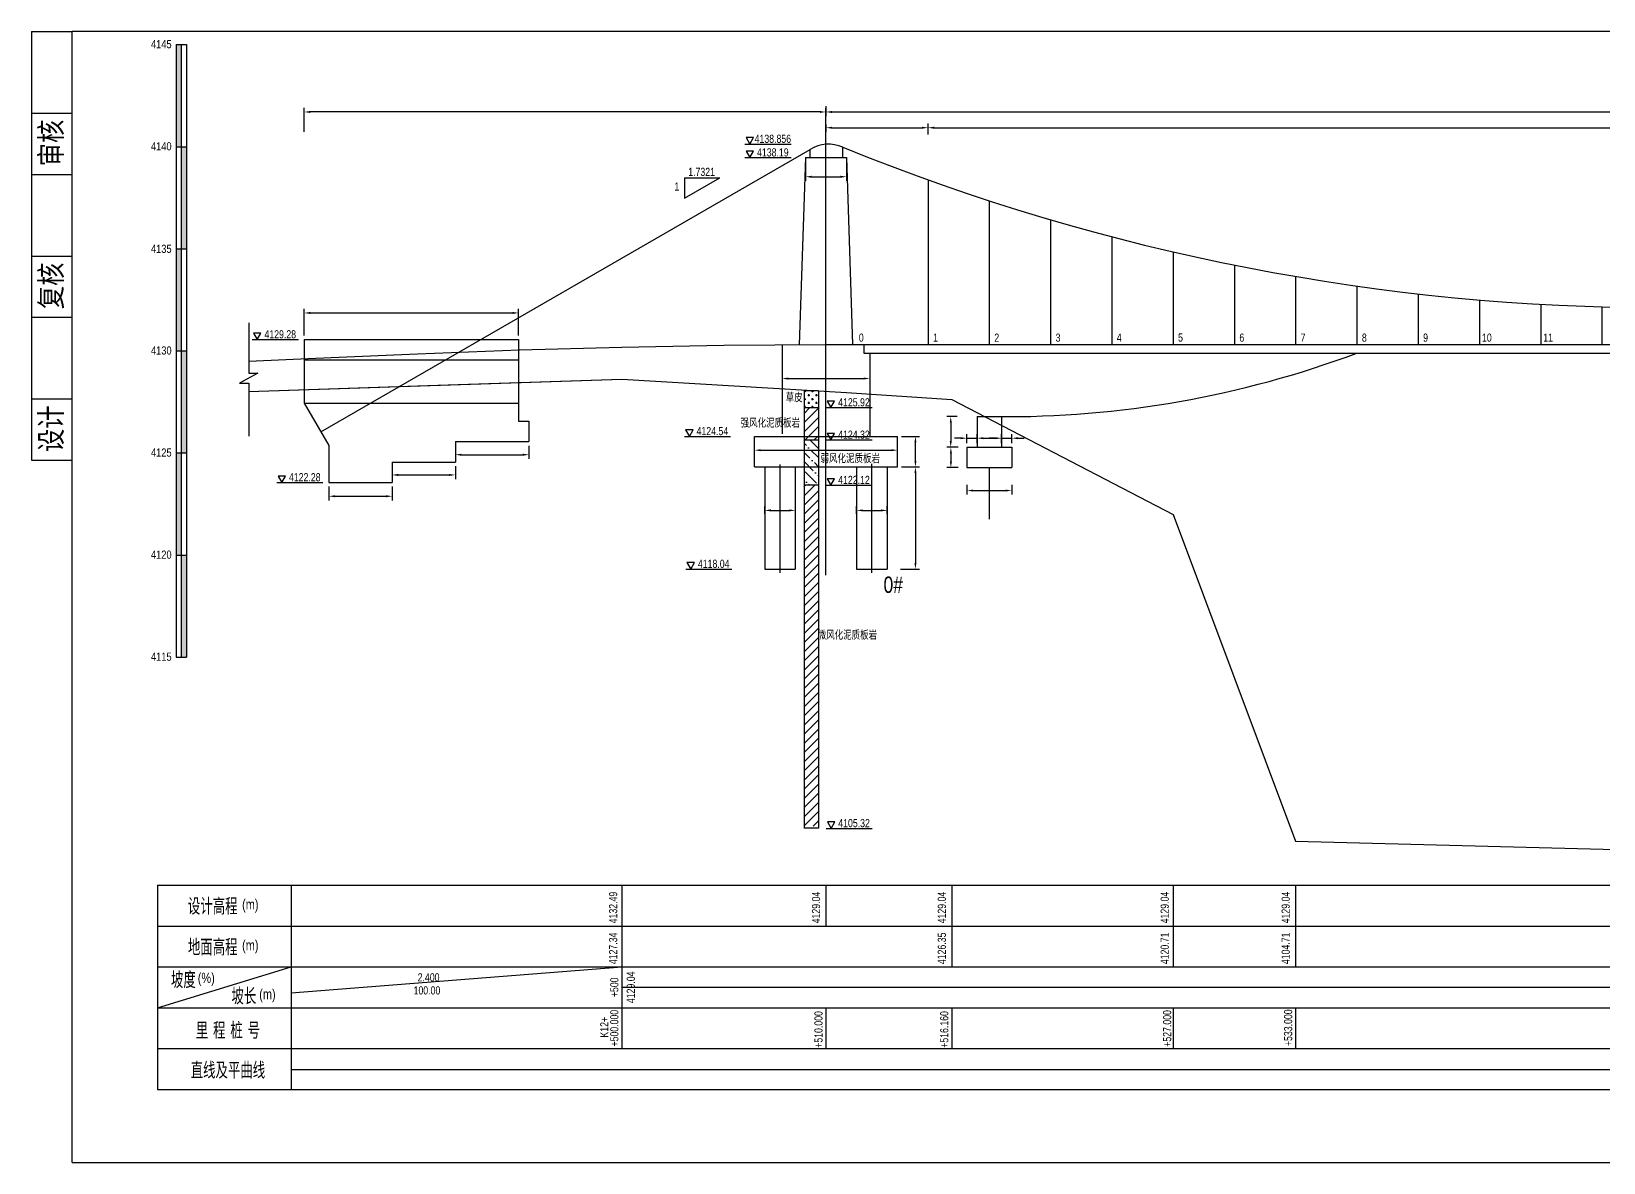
# Model space of a CAD drawing. Extents: x 473 to 627, y 4023 to 4079.
# Drawn here: x 472.5 to 549.5, y 4023.1 to 4078.5 of the extents above; entities that cross this region are included whole.
import ezdxf
from ezdxf.enums import TextEntityAlignment as Align

# ---------------------------------------------------------------- set-up
doc = ezdxf.new("R2010")
doc.units = 0
doc.layers.get('0').update_dxf_attribs({"linetype": 'CONTINUOUS'})
doc.layers.get('DEFPOINTS').update_dxf_attribs({"linetype": 'CONTINUOUS'})
for name, color, linetype in [('LAYER2', 2, 'CONTINUOUS'), ('shuju', 2, 'CONTINUOUS'), ('STATION', 6, 'CONTINUOUS'), ('tukuang', 3, 'CONTINUOUS')]:
    doc.layers.add(name, color=color, linetype=linetype)
doc.styles.add('GGX1', font='romanc.shx', dxfattribs={"width": 0.9, "bigfont": 'dk.shx'})
doc.styles.add('GTF1', font='stxt.shx', dxfattribs={"width": 0.8, "bigfont": 'dk.shx'})
doc.styles.add('GTF2', font='stxt.shx', dxfattribs={"width": 0.8, "bigfont": 'dk.shx'})
doc.styles.add('GTF4', font='stxt.shx', dxfattribs={"width": 0.8, "bigfont": 'dk.shx'})
doc.styles.add('HH', font='stxt.shx', dxfattribs={"width": 0.8, "height": 0.8, "bigfont": 'dk.shx'})
doc.styles.get("Standard").update_dxf_attribs({"font": 'stxt.shx', "width": 0.8, "bigfont": 'dk.shx'})
doc.dimstyles.new('111', dxfattribs={"dimtxt": 0.4, "dimasz": 0.3, "dimexe": 0.2, "dimexo": 0.2, "dimgap": 0.15, "dimtad": 1, "dimdec": 4, "dimlfac": 100, "dimdsep": 46, "dimlunit": 6, "dimtxsty": 'Standard', "dimcen": 2.5, "dimclrd": 2, "dimclre": 2, "dimclrt": 2, "dimadec": 0, "dimazin": 0, "dimtfac": 1, "dimtdec": 4, "dimtmove": 2, "dimatfit": 3, "dimfxl": 0, "dimtolj": 1, "dimtzin": 0, "dimarcsym": 0})
doc.dimstyles.get("Standard").update_dxf_attribs({"dimtxt": 0.18, "dimasz": 0.18, "dimexe": 0.18, "dimexo": 0.0625, "dimgap": 0.09, "dimtad": 0, "dimtih": 1, "dimtoh": 1, "dimdec": 4, "dimzin": 0, "dimdsep": 46, "dimtxsty": 'Standard', "dimcen": 0.09, "dimadec": 0, "dimazin": 0, "dimtfac": 1, "dimtdec": 4, "dimtofl": 0, "dimtmove": 0, "dimatfit": 3, "dimfxl": 0, "dimtolj": 1, "dimtzin": 0, "dimarcsym": 0})

# ---------------------------------------------------------------- blocks, each defined once
blk = doc.blocks.new('*D13')
at = {"layer": 'DEFPOINTS', "color": 0}
for p in [(485.884, 4074.568), (511.433, 4074.929), (485.884, 4073.396)]:
    blk.add_point(p, dxfattribs=at)
at = {"layer": 'STATION', "color": 2}
for p, q in [((485.884, 4073.596), (485.884, 4074.768)), ((511.133, 4074.568), (486.184, 4074.568)), ((511.433, 4074.729), (511.433, 4074.368))]:
    blk.add_line(p, q, dxfattribs=at)
for points in [[(486.184, 4074.618), (486.184, 4074.518), (485.884, 4074.568)], [(511.133, 4074.618), (511.133, 4074.518), (511.433, 4074.568)]]:
    blk.add_solid(points, dxfattribs=at)
blk = doc.blocks.new('*D8')
at = {"layer": 'DEFPOINTS', "color": 0}
for p in [(509.282, 4061.842), (513.582, 4061.842), (513.582, 4061.512)]:
    blk.add_point(p, dxfattribs=at)
at = {"layer": 'STATION', "color": 2, "lineweight": -2}
for p, q in [((509.282, 4061.642), (509.282, 4061.312)), ((509.582, 4061.512), (513.282, 4061.512)), ((513.582, 4061.642), (513.582, 4061.312))]:
    blk.add_line(p, q, dxfattribs=at)
at = {"layer": 'STATION', "color": 2}
for points in [[(509.582, 4061.562), (509.582, 4061.462), (509.282, 4061.512)], [(513.282, 4061.562), (513.282, 4061.462), (513.582, 4061.512)]]:
    blk.add_solid(points, dxfattribs=at)
blk = doc.blocks.new('*D7')
at = {"layer": 'DEFPOINTS', "color": 0}
for p in [(507.933, 4057.47), (514.933, 4058.003), (514.933, 4057.47)]:
    blk.add_point(p, dxfattribs=at)
at = {"layer": 'STATION', "color": 2}
for p, q in [((507.933, 4057.67), (507.933, 4058.203)), ((514.933, 4057.67), (514.933, 4058.203)), ((508.233, 4058.003), (514.633, 4058.003))]:
    blk.add_line(p, q, dxfattribs=at)
for points in [[(508.233, 4058.053), (508.233, 4057.953), (507.933, 4058.003)], [(514.633, 4058.053), (514.633, 4057.953), (514.933, 4058.003)]]:
    blk.add_solid(points, dxfattribs=at)
blk = doc.blocks.new('*D6')
at = {"layer": 'DEFPOINTS', "color": 0}
for p in [(509.933, 4055.054), (508.433, 4054.681), (509.933, 4054.681)]:
    blk.add_point(p, dxfattribs=at)
at = {"layer": 'STATION', "color": 2}
for p, q in [((508.433, 4054.881), (508.433, 4055.254)), ((508.733, 4055.054), (509.633, 4055.054)), ((509.933, 4054.881), (509.933, 4055.254))]:
    blk.add_line(p, q, dxfattribs=at)
for points in [[(508.733, 4055.104), (508.733, 4055.004), (508.433, 4055.054)], [(509.633, 4055.104), (509.633, 4055.004), (509.933, 4055.054)]]:
    blk.add_solid(points, dxfattribs=at)
blk = doc.blocks.new('*D10')
at = {"layer": 'DEFPOINTS', "color": 0}
for p in [(511.433, 4075.054), (593.433, 4075.286), (593.433, 4074.568)]:
    blk.add_point(p, dxfattribs=at)
at = {"layer": 'STATION', "color": 2}
for p, q in [((593.433, 4075.086), (593.433, 4074.368)), ((511.433, 4074.854), (511.433, 4074.368)), ((511.733, 4074.568), (593.133, 4074.568))]:
    blk.add_line(p, q, dxfattribs=at)
for points in [[(511.733, 4074.618), (511.733, 4074.518), (511.433, 4074.568)], [(593.133, 4074.618), (593.133, 4074.518), (593.433, 4074.568)]]:
    blk.add_solid(points, dxfattribs=at)
blk = doc.blocks.new('*D9')
at = {"layer": 'DEFPOINTS', "color": 0}
for p in [(588.433, 4073.796), (516.433, 4073.263), (588.433, 4073.047)]:
    blk.add_point(p, dxfattribs=at)
at = {"layer": 'STATION', "color": 2}
for p, q in [((516.433, 4073.463), (516.433, 4073.996)), ((516.733, 4073.796), (588.133, 4073.796)), ((588.433, 4073.247), (588.433, 4073.996))]:
    blk.add_line(p, q, dxfattribs=at)
for points in [[(516.733, 4073.846), (516.733, 4073.746), (516.433, 4073.796)], [(588.133, 4073.846), (588.133, 4073.746), (588.433, 4073.796)]]:
    blk.add_solid(points, dxfattribs=at)
blk = doc.blocks.new('*D12')
at = {"layer": 'DEFPOINTS', "color": 0}
for p in [(511.433, 4074.157), (516.433, 4073.796), (516.433, 4073.325)]:
    blk.add_point(p, dxfattribs=at)
at = {"layer": 'STATION', "color": 2}
for p, q in [((511.433, 4073.957), (511.433, 4073.596)), ((511.733, 4073.796), (516.133, 4073.796)), ((516.433, 4073.525), (516.433, 4073.996))]:
    blk.add_line(p, q, dxfattribs=at)
for points in [[(511.733, 4073.846), (511.733, 4073.746), (511.433, 4073.796)], [(516.133, 4073.846), (516.133, 4073.746), (516.433, 4073.796)]]:
    blk.add_solid(points, dxfattribs=at)
blk = doc.blocks.new('*D4')
at = {"layer": 'DEFPOINTS', "color": 0}
for p in [(514.933, 4057.181), (514.885, 4052.181), (515.814, 4052.181)]:
    blk.add_point(p, dxfattribs=at)
at = {"layer": 'STATION', "color": 2}
for p, q in [((515.814, 4056.881), (515.814, 4052.481)), ((515.085, 4052.181), (516.014, 4052.181))]:
    blk.add_line(p, q, dxfattribs=at)
for points in [[(515.764, 4056.881), (515.864, 4056.881), (515.814, 4057.181)], [(515.764, 4052.481), (515.864, 4052.481), (515.814, 4052.181)]]:
    blk.add_solid(points, dxfattribs=at)
blk = doc.blocks.new('*D3')
at = {"layer": 'DEFPOINTS', "color": 0}
for p in [(514.933, 4058.681), (515.814, 4058.681), (514.933, 4057.181)]:
    blk.add_point(p, dxfattribs=at)
at = {"layer": 'STATION', "color": 2}
for p, q in [((515.133, 4058.681), (516.014, 4058.681)), ((515.814, 4057.481), (515.814, 4058.381)), ((515.133, 4057.181), (516.014, 4057.181))]:
    blk.add_line(p, q, dxfattribs=at)
for points in [[(515.764, 4058.381), (515.864, 4058.381), (515.814, 4058.681)], [(515.764, 4057.481), (515.864, 4057.481), (515.814, 4057.181)]]:
    blk.add_solid(points, dxfattribs=at)
blk = doc.blocks.new('*D5')
at = {"layer": 'DEFPOINTS', "color": 0}
for p in [(514.433, 4055.054), (512.933, 4054.681), (514.433, 4054.681)]:
    blk.add_point(p, dxfattribs=at)
at = {"layer": 'STATION', "color": 2}
for p, q in [((512.933, 4054.881), (512.933, 4055.254)), ((513.233, 4055.054), (514.133, 4055.054)), ((514.433, 4054.881), (514.433, 4055.254))]:
    blk.add_line(p, q, dxfattribs=at)
for points in [[(513.233, 4055.104), (513.233, 4055.004), (512.933, 4055.054)], [(514.133, 4055.104), (514.133, 4055.004), (514.433, 4055.054)]]:
    blk.add_solid(points, dxfattribs=at)
blk = doc.blocks.new('*D2')
at = {"layer": 'DEFPOINTS', "color": 0}
for p in [(510.433, 4072.331), (512.433, 4072.331), (512.433, 4071.395)]:
    blk.add_point(p, dxfattribs=at)
at = {"layer": 'STATION', "color": 2}
for p, q in [((510.433, 4072.131), (510.433, 4071.195)), ((512.433, 4072.131), (512.433, 4071.195)), ((510.733, 4071.395), (512.133, 4071.395))]:
    blk.add_line(p, q, dxfattribs=at)
for points in [[(510.733, 4071.445), (510.733, 4071.345), (510.433, 4071.395)], [(512.133, 4071.445), (512.133, 4071.345), (512.433, 4071.395)]]:
    blk.add_solid(points, dxfattribs=at)
blk = doc.blocks.new('*D104')
at = {"layer": 'DEFPOINTS', "color": 0}
for p in [(496.384, 4064.724), (485.884, 4063.421), (496.384, 4063.421)]:
    blk.add_point(p, dxfattribs=at)
at = {"layer": 'LAYER2', "color": 2}
for p, q in [((485.884, 4063.621), (485.884, 4064.924)), ((486.184, 4064.724), (496.084, 4064.724)), ((496.384, 4063.621), (496.384, 4064.924))]:
    blk.add_line(p, q, dxfattribs=at)
for points in [[(486.184, 4064.774), (486.184, 4064.674), (485.884, 4064.724)], [(496.084, 4064.774), (496.084, 4064.674), (496.384, 4064.724)]]:
    blk.add_solid(points, dxfattribs=at)
blk = doc.blocks.new('*D105')
at = {"layer": 'DEFPOINTS', "color": 0}
for p in [(487.084, 4056.421), (490.184, 4056.421), (490.184, 4055.747)]:
    blk.add_point(p, dxfattribs=at)
at = {"layer": 'LAYER2', "color": 2, "lineweight": -2}
for p, q in [((487.084, 4056.221), (487.084, 4055.547)), ((487.384, 4055.747), (489.884, 4055.747)), ((490.184, 4056.221), (490.184, 4055.547))]:
    blk.add_line(p, q, dxfattribs=at)
at = {"layer": 'LAYER2', "color": 2}
for points in [[(487.384, 4055.797), (487.384, 4055.697), (487.084, 4055.747)], [(489.884, 4055.797), (489.884, 4055.697), (490.184, 4055.747)]]:
    blk.add_solid(points, dxfattribs=at)
blk = doc.blocks.new('*D106')
at = {"layer": 'DEFPOINTS', "color": 0}
for p in [(490.184, 4057.421), (493.284, 4057.421), (493.284, 4056.79)]:
    blk.add_point(p, dxfattribs=at)
at = {"layer": 'LAYER2', "color": 2, "lineweight": -2}
for p, q in [((490.184, 4057.221), (490.184, 4056.59)), ((490.484, 4056.79), (492.984, 4056.79)), ((493.284, 4057.221), (493.284, 4056.59))]:
    blk.add_line(p, q, dxfattribs=at)
at = {"layer": 'LAYER2', "color": 2}
for points in [[(490.484, 4056.84), (490.484, 4056.74), (490.184, 4056.79)], [(492.984, 4056.84), (492.984, 4056.74), (493.284, 4056.79)]]:
    blk.add_solid(points, dxfattribs=at)
blk = doc.blocks.new('*D107')
at = {"layer": 'DEFPOINTS', "color": 0}
for p in [(493.284, 4058.421), (496.884, 4058.421), (496.884, 4057.781)]:
    blk.add_point(p, dxfattribs=at)
at = {"layer": 'LAYER2', "color": 2, "lineweight": -2}
for p, q in [((493.284, 4058.221), (493.284, 4057.581)), ((496.884, 4058.221), (496.884, 4057.581)), ((493.584, 4057.781), (496.584, 4057.781))]:
    blk.add_line(p, q, dxfattribs=at)
at = {"layer": 'LAYER2', "color": 2}
for points in [[(493.584, 4057.831), (493.584, 4057.731), (493.284, 4057.781)], [(496.584, 4057.831), (496.584, 4057.731), (496.884, 4057.781)]]:
    blk.add_solid(points, dxfattribs=at)
blk = doc.blocks.new('*D108')
at = {"layer": 'DEFPOINTS', "color": 0}
for p in [(518.058, 4059.647), (517.544, 4058.147), (518.058, 4058.147)]:
    blk.add_point(p, dxfattribs=at)
at = {"layer": 'LAYER2', "color": 2, "lineweight": -2}
for p, q in [((517.858, 4059.647), (517.344, 4059.647)), ((517.544, 4059.347), (517.544, 4058.447)), ((517.858, 4058.147), (517.344, 4058.147))]:
    blk.add_line(p, q, dxfattribs=at)
at = {"layer": 'LAYER2', "color": 2}
for points in [[(517.494, 4059.347), (517.594, 4059.347), (517.544, 4059.647)], [(517.494, 4058.447), (517.594, 4058.447), (517.544, 4058.147)]]:
    blk.add_solid(points, dxfattribs=at)
blk = doc.blocks.new('*D109')
at = {"layer": 'DEFPOINTS', "color": 0}
for p in [(518.333, 4056.501), (520.533, 4056.501), (520.533, 4056.026)]:
    blk.add_point(p, dxfattribs=at)
at = {"layer": 'LAYER2', "color": 2, "lineweight": -2}
for p, q in [((518.333, 4056.301), (518.333, 4055.826)), ((518.633, 4056.026), (520.233, 4056.026)), ((520.533, 4056.301), (520.533, 4055.826))]:
    blk.add_line(p, q, dxfattribs=at)
at = {"layer": 'LAYER2', "color": 2}
for points in [[(518.633, 4056.076), (518.633, 4055.976), (518.333, 4056.026)], [(520.233, 4056.076), (520.233, 4055.976), (520.533, 4056.026)]]:
    blk.add_solid(points, dxfattribs=at)
blk = doc.blocks.new('*D110')
at = {"layer": 'DEFPOINTS', "color": 0}
for p in [(518.105, 4058.147), (517.55, 4057.147), (518.105, 4057.147)]:
    blk.add_point(p, dxfattribs=at)
at = {"layer": 'LAYER2', "color": 2, "lineweight": -2}
for p, q in [((517.905, 4058.147), (517.35, 4058.147)), ((517.55, 4057.847), (517.55, 4057.447)), ((517.905, 4057.147), (517.35, 4057.147))]:
    blk.add_line(p, q, dxfattribs=at)
at = {"layer": 'LAYER2', "color": 2}
for points in [[(517.5, 4057.847), (517.6, 4057.847), (517.55, 4058.147)], [(517.5, 4057.447), (517.6, 4057.447), (517.55, 4057.147)]]:
    blk.add_solid(points, dxfattribs=at)
blk = doc.blocks.new('*D111')
at = {"layer": 'DEFPOINTS', "color": 0}
for p in [(518.333, 4058.147), (518.833, 4058.591), (518.833, 4058.147)]:
    blk.add_point(p, dxfattribs=at)
at = {"layer": 'LAYER2', "color": 2, "lineweight": -2}
for p, q in [((518.333, 4058.347), (518.333, 4058.791)), ((518.833, 4058.347), (518.833, 4058.791)), ((518.033, 4058.591), (517.733, 4058.591)), ((518.333, 4058.591), (518.833, 4058.591)), ((519.133, 4058.591), (519.433, 4058.591))]:
    blk.add_line(p, q, dxfattribs=at)
at = {"layer": 'LAYER2', "color": 2}
for points in [[(518.033, 4058.641), (518.033, 4058.541), (518.333, 4058.591)], [(519.133, 4058.641), (519.133, 4058.541), (518.833, 4058.591)]]:
    blk.add_solid(points, dxfattribs=at)
blk = doc.blocks.new('*D112')
at = {"layer": 'DEFPOINTS', "color": 0}
for p in [(518.833, 4058.147), (520.033, 4058.591), (520.033, 4058.147)]:
    blk.add_point(p, dxfattribs=at)
at = {"layer": 'LAYER2', "color": 2, "lineweight": -2}
for p, q in [((518.833, 4058.347), (518.833, 4058.791)), ((520.033, 4058.347), (520.033, 4058.791)), ((519.133, 4058.591), (519.733, 4058.591))]:
    blk.add_line(p, q, dxfattribs=at)
at = {"layer": 'LAYER2', "color": 2}
for points in [[(519.133, 4058.641), (519.133, 4058.541), (518.833, 4058.591)], [(519.733, 4058.641), (519.733, 4058.541), (520.033, 4058.591)]]:
    blk.add_solid(points, dxfattribs=at)
blk = doc.blocks.new('*D113')
at = {"layer": 'DEFPOINTS', "color": 0}
for p in [(520.033, 4058.147), (520.533, 4058.591), (520.533, 4058.147)]:
    blk.add_point(p, dxfattribs=at)
at = {"layer": 'LAYER2', "color": 2, "lineweight": -2}
for p, q in [((520.033, 4058.347), (520.033, 4058.791)), ((520.533, 4058.347), (520.533, 4058.791)), ((519.733, 4058.591), (519.433, 4058.591)), ((520.033, 4058.591), (520.533, 4058.591)), ((520.833, 4058.591), (521.133, 4058.591))]:
    blk.add_line(p, q, dxfattribs=at)
at = {"layer": 'LAYER2', "color": 2}
for points in [[(519.733, 4058.641), (519.733, 4058.541), (520.033, 4058.591)], [(520.833, 4058.641), (520.833, 4058.541), (520.533, 4058.591)]]:
    blk.add_solid(points, dxfattribs=at)

msp = doc.modelspace()

# ---------------------------------------------------------------- hatches: boundary and pattern name
h = msp.add_hatch(color=2)
h.paths.add_polyline_path([(479.6048027, 4072.86713), (479.8648027, 4072.86713), (479.8648027, 4077.86713), (479.6048027, 4077.86713)])
h.paths.add_polyline_path([(480.1248027, 4072.86713), (479.8648027, 4072.86713), (479.8648027, 4067.86713), (480.1248027, 4067.86713)])
h.paths.add_polyline_path([(479.8648027, 4067.86713), (479.6048027, 4067.86713), (479.6048027, 4062.86713), (479.8648027, 4062.86713)])
h.paths.add_polyline_path([(479.8648027, 4057.86713), (480.1248027, 4057.86713), (480.1248027, 4062.86713), (479.8648027, 4062.86713)])
h.paths.add_polyline_path([(479.6048027, 4052.86713), (479.8648027, 4052.86713), (479.8648027, 4057.86713), (479.6048027, 4057.86713)])
h.paths.add_polyline_path([(480.1248027, 4052.86713), (479.8648027, 4052.86713), (479.8648027, 4047.86713), (480.1248027, 4047.86713)])
at = {"layer": 'LAYER2'}
h = msp.add_hatch(dxfattribs=at)
h.set_pattern_fill('CROSS', color=2, scale=0.03, style=0)
h.paths.add_polyline_path([(511.0617761, 4060.9121204), (510.3617761, 4060.9121204), (510.3617761, 4060.1121204), (511.0617761, 4060.1121204)])
h = msp.add_hatch(dxfattribs=at)
h.set_pattern_fill('ANSI31', color=2, scale=0.1, style=0)
h.paths.add_polyline_path([(511.0617761, 4060.0902092), (510.3617761, 4060.0902092), (510.3617761, 4058.6811183), (511.0617761, 4058.6811183)])
h.paths.add_polyline_path([(511.0617761, 4058.6811183), (510.3617761, 4058.6811183), (510.3617761, 4058.4902092), (511.0617761, 4058.4902092)])
h = msp.add_hatch(dxfattribs=at)
h.set_pattern_fill('ANSI36', color=2, scale=0.1, angle=90, style=0)
h.paths.add_polyline_path([(511.0617761, 4058.4902092), (510.3617761, 4058.4902092), (510.3617761, 4057.1811183), (511.0617761, 4057.1811183)])
h.paths.add_polyline_path([(511.0617761, 4057.1811183), (510.3617761, 4057.1811183), (510.3617761, 4056.2902092), (511.0617761, 4056.2902092)])
h = msp.add_hatch(dxfattribs=at)
h.set_pattern_fill('ANSI31', color=2, scale=0.1, style=0)
h.paths.add_polyline_path([(511.0617761, 4056.2704403), (510.3617761, 4056.2704403), (510.3617761, 4039.5961554), (511.0617761, 4039.5961554)])

# ---------------------------------------------------------------- linework, layer by layer
at = {"color": 7, "linetype": 'Continuous'}
for p, q in [((472.5245866, 4078.5124943), (472.5245866, 4057.5124943)), ((472.5245866, 4078.5124943), (474.5245866, 4078.5124943)), ((472.5245866, 4057.5124943), (474.5245866, 4057.5124943))]:
    msp.add_line(p, q, dxfattribs=at)
at = {"color": 6, "linetype": 'Continuous'}
for p, q in [((626.5245866, 4078.5124943), (474.5245866, 4078.5124943)), ((474.5245866, 4023.1124943), (474.5245866, 4078.5124943)), ((474.5245866, 4023.1124943), (626.5245866, 4023.1124943))]:
    msp.add_line(p, q, dxfattribs=at)
at = {"color": 2, "linetype": 'Continuous'}
for p, q in [((474.5245866, 4078.5124943), (474.5245866, 4078.5124943)), ((474.5245866, 4078.5124943), (474.5245866, 4078.5124943)), ((472.5245866, 4074.5124943), (474.5245866, 4074.5124943)), ((474.5245866, 4074.5124943), (474.5245866, 4074.5124943)), ((472.5245866, 4071.5124943), (474.5245866, 4071.5124943)), ((474.5245866, 4071.5124943), (474.5245866, 4071.5124943)), ((472.5245866, 4067.5124943), (474.5245866, 4067.5124943)), ((474.5245866, 4067.5124943), (474.5245866, 4067.5124943)), ((472.5245866, 4064.5124943), (474.5245866, 4064.5124943)), ((474.5245866, 4064.5124943), (474.5245866, 4064.5124943)), ((472.5245866, 4060.5124943), (474.5245866, 4060.5124943)), ((474.5245866, 4060.5124943), (474.5245866, 4060.5124943)), ((472.5245866, 4057.5124943), (472.5245866, 4057.5124943)), ((474.5245866, 4057.5124943), (474.5245866, 4057.5124943))]:
    msp.add_line(p, q, dxfattribs=at)
at = {"color": 2}
for p, q in [((479.6048027, 4077.86713), (480.1248027, 4077.86713)), ((479.6048027, 4077.86713), (479.6048027, 4047.86713)), ((479.8648027, 4077.86713), (479.8648027, 4047.86713)), ((480.1248027, 4077.86713), (480.1248027, 4047.86713)), ((479.6048027, 4072.86713), (480.1248027, 4072.86713)), ((507.4599228, 4072.9971183), (509.7217282, 4072.9971183)), ((507.4599228, 4072.3311183), (509.7217282, 4072.3311183)), ((479.6048027, 4067.86713), (480.1248027, 4067.86713)), ((483.3378827, 4063.4211422), (485.599688, 4063.4211422)), ((479.6048027, 4062.86713), (480.1248027, 4062.86713)), ((511.4325806, 4060.0906801), (513.694386, 4060.0906801)), ((504.4981645, 4058.6811183), (506.7599699, 4058.6811183)), ((511.4325806, 4058.506452), (513.694386, 4058.506452)), ((479.6048027, 4057.86713), (480.1248027, 4057.86713)), ((484.5378827, 4056.4211422), (486.799688, 4056.4211422)), ((511.4325806, 4056.2917592), (513.694386, 4056.2917592)), ((479.6048027, 4052.86713), (480.1248027, 4052.86713)), ((504.5628342, 4052.1811183), (506.8246395, 4052.1811183)), ((479.6048027, 4047.86713), (480.1248027, 4047.86713)), ((479.6048027, 4047.86713), (480.1248027, 4047.86713)), ((511.4375119, 4039.480308), (513.6993173, 4039.480308)), ((485.2420937, 4036.695158), (485.2420937, 4026.695158)), ((478.6950117, 4030.695158), (485.2420937, 4032.695158))]:
    msp.add_line(p, q, dxfattribs=at)
at = {"color": 3}
msp.add_line((511.4325806, 4051.8866019), (511.4325806, 4074.7485469), dxfattribs=at)
at = {"color": 7}
for p, q in [((510.6575939, 4072.3311183), (510.6575939, 4072.7336795)), ((512.2542948, 4072.3311183), (512.2542948, 4072.8427502)), ((510.4325806, 4072.3311183), (510.1272022, 4063.1697655)), ((510.4325806, 4072.3311183), (512.4325806, 4072.3311183)), ((512.4325806, 4072.3311183), (512.7376191, 4063.1799637)), ((516.4325806, 4071.243887), (516.4325806, 4063.1861183)), ((519.4325806, 4070.2176141), (519.4325806, 4063.1861183)), ((522.4325806, 4069.2895742), (522.4325806, 4063.1811183)), ((525.4325806, 4068.4571153), (525.4325806, 4063.1811183)), ((528.4325806, 4067.7179391), (528.4325806, 4063.1811183)), ((531.4325806, 4067.0700663), (531.4325806, 4063.1811183)), ((534.4325806, 4066.5118079), (534.4325806, 4063.1811183)), ((537.4325806, 4066.0417418), (537.4325806, 4063.1811183)), ((540.4325806, 4065.6586939), (540.4325806, 4063.1811183)), ((543.4325806, 4065.3617227), (543.4325806, 4063.1811183)), ((546.4325806, 4065.1501078), (546.4325806, 4063.1811183)), ((549.4325806, 4065.0233406), (549.4325806, 4063.1811183)), ((509.2825806, 4063.1634308), (509.2825806, 4061.0172547)), ((513.2825806, 4063.180134), (513.2825806, 4062.760134)), ((513.5825806, 4062.7602277), (513.5825806, 4060.7553431)), ((518.8326136, 4059.647149), (518.8326136, 4058.147149)), ((518.8326136, 4059.647149), (520.0326136, 4059.647149)), ((520.0326136, 4059.647149), (520.0326136, 4058.147149)), ((518.3326136, 4058.147149), (518.3326136, 4057.147149)), ((518.3326136, 4058.147149), (520.5326136, 4058.147149)), ((520.5326136, 4058.147149), (520.5326136, 4057.147149)), ((518.3326136, 4057.147149), (520.5326136, 4057.147149))]:
    msp.add_line(p, q, dxfattribs=at)
at = {"color": 1}
for p, q in [((485.883639, 4063.4211422), (485.883639, 4060.3067829)), ((496.383639, 4063.4211422), (496.383639, 4059.4211422)), ((485.883639, 4062.4211422), (496.383639, 4062.4211422)), ((509.2825806, 4061.0172547), (509.2825806, 4058.8111183)), ((513.5825806, 4060.7553431), (513.5825806, 4058.6811183)), ((485.883639, 4060.3067829), (496.383639, 4060.3067829)), ((485.883639, 4060.3067829), (487.083639, 4058.2283219)), ((507.9325808, 4058.6811183), (514.9325808, 4058.6811183)), ((507.9325808, 4057.1811183), (507.9325808, 4058.6811183)), ((514.9325808, 4057.1811183), (514.9325808, 4058.6811183)), ((507.9325808, 4057.1811183), (514.9325808, 4057.1811183)), ((508.4325808, 4052.1811183), (509.9325808, 4052.1811183)), ((512.9325808, 4052.1811183), (514.4325808, 4052.1811183))]:
    msp.add_line(p, q, dxfattribs=at)
for p, q in [((478.6950117, 4036.695158), (624.127374, 4036.695158)), ((478.6950117, 4036.695158), (478.6950117, 4026.695158)), ((478.6950117, 4026.695158), (624.127374, 4026.695158))]:
    msp.add_line(p, q)
at = {"color": 2}
for points in [[(507.7043005, 4072.9971183), (507.8856803, 4073.3112775), (507.5229206, 4073.3112775)], [(507.7043005, 4072.3311183), (507.8856803, 4072.6452775), (507.5229206, 4072.6452775)], [(483.5822603, 4063.4211422), (483.7636402, 4063.7353014), (483.4008805, 4063.7353014)], [(511.6769583, 4060.0906801), (511.8583381, 4060.4048393), (511.4955784, 4060.4048393)], [(504.7425422, 4058.6811183), (504.9239221, 4058.9952775), (504.5611623, 4058.9952775)], [(511.6769583, 4058.506452), (511.8583381, 4058.8206112), (511.4955784, 4058.8206112)], [(484.7822603, 4056.4211422), (484.9636402, 4056.7353014), (484.6008805, 4056.7353014)], [(511.6769583, 4056.2917592), (511.8583381, 4056.6059184), (511.4955784, 4056.6059184)], [(504.8072118, 4052.1811183), (504.9885917, 4052.4952775), (504.625832, 4052.4952775)], [(511.6818896, 4039.480308), (511.8632695, 4039.7944672), (511.5005097, 4039.7944672)]]:
    msp.add_lwpolyline(points, close=True, dxfattribs=at)
at = {"layer": 'LAYER2', "color": 2}
for p, q in [((510.3617761, 4060.9534841), (510.3617761, 4039.4902092)), ((511.0617761, 4060.9121204), (510.3617761, 4060.9121204)), ((511.0617761, 4060.9121204), (511.0617761, 4039.4902092)), ((510.3617761, 4060.0902092), (511.0617761, 4060.0902092)), ((511.0617761, 4058.4902092), (510.3617761, 4058.4902092)), ((519.4326136, 4057.147149), (519.4326136, 4054.6241978)), ((511.0617761, 4056.2902092), (510.3617761, 4056.2902092)), ((511.0617761, 4039.4902092), (510.3617761, 4039.4902092))]:
    msp.add_line(p, q, dxfattribs=at)
at = {"layer": 'shuju'}
msp.add_line((501.4325806, 4032.695158), (501.4325806, 4030.695158), dxfattribs=at)
at = {"layer": 'STATION', "color": 6}
msp.add_line((486.7000208, 4058.9017683), (510.6575939, 4072.7336795), dxfattribs=at)
at = {"layer": 'STATION', "color": 2}
for p, q in [((511.4325806, 4072.3311183), (511.4325806, 4072.9971183)), ((504.5099411, 4071.3486799), (506.2419919, 4071.3486799)), ((504.5099411, 4070.3486799), (506.2419919, 4071.3486799)), ((504.5099411, 4071.3486799), (504.5099411, 4070.3486799)), ((483.1622327, 4064.2452449), (483.1622327, 4061.7726576)), ((485.883639, 4063.4211422), (485.883639, 4062.481416)), ((496.383639, 4063.4211422), (496.383639, 4062.4211422)), ((483.6042428, 4061.7726576), (482.7202226, 4061.2892364)), ((482.7202226, 4061.2892364), (483.1622327, 4061.2892364)), ((483.1622327, 4061.7726576), (483.6042428, 4061.7726576)), ((483.1622327, 4061.2892364), (483.1622327, 4058.6899553)), ((501.4325806, 4036.695158), (501.4325806, 4032.695158)), ((511.4325806, 4036.695158), (511.4325806, 4034.695158)), ((517.5925806, 4036.695158), (517.5925806, 4032.695158)), ((528.4325806, 4036.695158), (528.4325806, 4032.695158)), ((534.4325806, 4036.695158), (534.4325806, 4032.695158)), ((501.4325806, 4030.695158), (501.4325806, 4028.695158)), ((511.4325806, 4030.695158), (511.4325806, 4028.695158)), ((517.5925806, 4030.695158), (517.5925806, 4028.695158)), ((528.4325806, 4030.695158), (528.4325806, 4028.695158)), ((534.4325806, 4030.695158), (534.4325806, 4028.695158))]:
    msp.add_line(p, q, dxfattribs=at)
at = {"layer": 'STATION', "color": 1}
for p, q in [((496.383639, 4059.4211422), (496.883639, 4059.4211422)), ((496.883639, 4059.4211422), (496.883639, 4058.4211422)), ((487.083639, 4058.2283219), (487.083639, 4056.4211422)), ((493.283639, 4058.4211422), (496.883639, 4058.4211422)), ((493.283639, 4058.4211422), (493.283639, 4057.4211422)), ((490.183639, 4057.4211422), (493.283639, 4057.4211422)), ((490.183639, 4057.4211422), (490.183639, 4056.4211422)), ((508.4325808, 4057.1811183), (508.4325808, 4052.1811183)), ((509.9325808, 4057.1811183), (509.9325808, 4052.1811183)), ((512.9325808, 4057.1811183), (512.9325808, 4052.1811183)), ((514.4325808, 4057.1811183), (514.4325808, 4052.1811183)), ((487.083639, 4056.4211422), (490.183639, 4056.4211422))]:
    msp.add_line(p, q, dxfattribs=at)
at = {"layer": 'STATION', "color": 3}
for p, q in [((509.1825808, 4051.9962402), (509.1825808, 4057.3001037)), ((513.6825808, 4051.9962402), (513.6825808, 4057.3309159))]:
    msp.add_line(p, q, dxfattribs=at)
at = {"layer": 'STATION', "color": 2}
msp.add_lwpolyline([(483.1622327, 4060.8781969), (501.4325806, 4061.4811183), (512.4325806, 4060.8311183), (517.5925806, 4060.4911183), (528.4325806, 4054.8511183), (534.4325806, 4038.8511183), (561.4325806, 4038.1511183), (572.4325806, 4053.5411183), (578.5725806, 4055.7711183), (592.4325806, 4060.7911183), (599.3355806, 4064.1411183), (621.4325806, 4069.2611183), (622.8206605, 4069.481823)], dxfattribs=at)
at = {"layer": 'STATION', "color": 6}
for centre, radius, start, end in [((511.5592854, 4071.2753902), 1.7145423, 66.08621973, 121.729388401), ((552.4325806, 4171.5811183), 106.6, 247.857773983, 292.142226017)]:
    msp.add_arc(centre, radius, start, end, dxfattribs=at)
at = {"layer": 'tukuang', "color": 2}
for p, q in [((485.883639, 4063.4211422), (496.383639, 4063.4211422)), ((483.1622327, 4060.8781969), (492.4325806, 4061.1841183)), ((492.4325806, 4061.1841183), (501.4325806, 4061.4811183)), ((478.6950117, 4034.695158), (624.127374, 4034.695158)), ((478.6950117, 4032.695158), (624.127374, 4032.695158)), ((485.2420937, 4031.4293084), (501.4325806, 4032.695158)), ((501.4325806, 4031.695158), (624.127374, 4031.695158)), ((478.6950117, 4030.695158), (624.127374, 4030.695158)), ((478.6950117, 4028.695158), (624.127374, 4028.695158)), ((485.2420937, 4027.6670383), (599.3357806, 4027.6670383))]:
    msp.add_line(p, q, dxfattribs=at)
at = {"layer": 'tukuang', "color": 7}
for p, q in [((486.4325806, 4062.5061183), (491.4325806, 4062.7295558)), ((491.4325806, 4062.7295558), (496.4325806, 4062.9170558)), ((496.4325806, 4062.9170558), (501.4325806, 4063.0545558)), ((501.4325806, 4063.0545558), (506.4325806, 4063.1420558)), ((506.4325806, 4063.1420558), (511.4325806, 4063.1795558)), ((511.4325806, 4063.1795558), (516.4325806, 4063.1811183)), ((513.2825806, 4062.760134), (516.4325806, 4062.7611183)), ((516.4325806, 4063.1811183), (521.4325806, 4063.1811183)), ((516.4325806, 4062.7611183), (591.5825806, 4062.7611183)), ((521.4325806, 4063.1811183), (526.4325806, 4063.1811183)), ((526.4325806, 4063.1811183), (531.4325806, 4063.1811183)), ((531.4325806, 4063.1811183), (536.4325806, 4063.1811183)), ((536.4325806, 4063.1811183), (541.4325806, 4063.1811183)), ((541.4325806, 4063.1811183), (546.4325806, 4063.1811183)), ((546.4325806, 4063.1811183), (551.4325806, 4063.1811183)), ((483.1622327, 4062.3589527), (486.4325806, 4062.5061183))]:
    msp.add_line(p, q, dxfattribs=at)
msp.add_arc((520.2266953, 4108.7055794), 49.060534, 269.469419759, 290.530580241, dxfattribs=at)

# ---------------------------------------------------------------- texts
at = {"color": 2, "style": 'GGX1'}
for s, p in [('审核', (474.1245866, 4071.9124943)), ('复核', (474.1245866, 4064.9124943)), ('设计', (474.1245866, 4057.9124943))]:
    msp.add_text(s, height=1.2, rotation=90, dxfattribs=at).set_placement(p)
at = {"color": 2, "style": 'HH', "width": 0.8}
for s, p in [('4138.856', (508.8316649, 4073.2552506)), ('4138.19', (508.8316649, 4072.5892506)), ('1', (504.1311626, 4070.9148152)), ('1.7321', (505.341903, 4071.6344195)), ('4129.28', (484.7096248, 4063.6792745)), ('0', (513.1606554, 4063.5163252)), ('1', (516.7967, 4063.5163255)), ('2', (519.7967, 4063.5163255)), ('3', (522.7967, 4063.5163255)), ('4', (525.7967, 4063.5163255)), ('5', (528.7967, 4063.5163255)), ('6', (531.7967, 4063.5163255)), ('7', (534.7967, 4063.5163255)), ('8', (537.7967, 4063.5163255)), ('9', (540.7967, 4063.5163255)), ('10', (543.7967, 4063.5163255)), ('11', (546.7967, 4063.5163255)), ('草皮', (509.8764474, 4060.6058232)), ('4125.92', (512.8043227, 4060.3488124)), ('强风化泥质板岩', (508.7072038, 4059.3624648)), ('4124.54', (505.8699066, 4058.9392506)), ('4124.32', (512.8043227, 4058.7645843)), ('弱风化泥质板岩', (512.6206673, 4057.6228676)), ('4122.28', (485.9096248, 4056.6792745)), ('4122.12', (512.8043227, 4056.5498915)), ('4118.04', (505.9345763, 4052.4392506)), ('微风化泥质板岩', (512.4818224, 4048.9762641)), ('4105.32', (512.809254, 4039.7384403))]:
    msp.add_text(s, height=0.4, dxfattribs=at).set_placement(p, align=Align.MIDDLE)
at = {"color": 2, "style": 'GTF1', "width": 0.8}
msp.add_text('0#', height=0.8, dxfattribs=at).set_placement((514.727536, 4051.4143885), align=Align.MIDDLE_CENTER)
at = {"layer": 'shuju', "style": 'GTF4', "width": 0.8}
for s, p in [('4132.49', (501.3302353, 4036.376286)), ('4129.04', (511.2654447, 4036.376286)), ('4129.04', (517.4254447, 4036.376286)), ('4129.04', (528.3402389, 4036.376286)), ('4129.04', (534.2654447, 4036.376286)), ('4127.34', (501.3302353, 4034.376286)), ('4126.35', (517.4254447, 4034.376286)), ('4120.71', (528.3402389, 4034.376286)), ('4104.71', (534.2654447, 4034.376286))]:
    msp.add_text(s, height=0.4, rotation=90, dxfattribs=at).set_placement(p, align=Align.BOTTOM_RIGHT)
for s, p in [('2.400', (491.438029, 4031.9840109)), ('100.00', (491.2383093, 4031.3446189))]:
    msp.add_text(s, height=0.4, dxfattribs=at).set_placement(p)
for s, p in [('+500', (501.0677342, 4031.695158)), ('4129.04', (501.8737664, 4031.695158)), ('+500.000', (501.0677342, 4029.695158)), ('K12+', (500.5746619, 4029.7399463))]:
    msp.add_text(s, height=0.4, rotation=90, dxfattribs=at).set_placement(p, align=Align.MIDDLE)
for s, p in [('+510.000', (511.2654447, 4028.7340771)), ('+516.160', (517.4254447, 4028.7340771)), ('+527.000', (528.3402389, 4028.7838368)), ('+533.000', (534.2654447, 4028.8181525))]:
    msp.add_text(s, height=0.4, rotation=90, dxfattribs=at).set_placement(p)
at = {"layer": 'tukuang', "color": 2}
for s, height, style, width, p in [('4145', 0.4, 'GTF1', 0.85, (478.8830851, 4077.8868962)), ('4140', 0.4, 'GTF1', 0.85, (478.8830851, 4072.8868962)), ('4135', 0.4, 'GTF1', 0.85, (478.8830851, 4067.86713)), ('4130', 0.4, 'GTF1', 0.85, (478.8830851, 4062.8868962)), ('4125', 0.4, 'GTF1', 0.85, (478.8830851, 4057.8868962)), ('4120', 0.4, 'GTF1', 0.85, (478.8830851, 4052.8868962)), ('4115', 0.4, 'GTF1', 0.85, (478.8830851, 4047.8868962)), ('设计高程', 0.8, 'GTF2', 0.8, (481.4011084, 4035.695158)), ('(m)', 0.5, 'GTF2', 0.8, (483.2419594, 4035.695158)), ('地面高程', 0.8, 'GTF2', 0.8, (481.4011084, 4033.695158)), ('(m)', 0.5, 'GTF2', 0.8, (483.2419594, 4033.695158)), ('坡度', 0.8, 'GTF2', 0.8, (479.9645121, 4032.095158)), ('(%)', 0.5, 'GTF2', 0.8, (481.0862096, 4032.095158)), ('坡长', 0.8, 'GTF2', 0.8, (482.926585, 4031.295158)), ('(m)', 0.5, 'GTF2', 0.8, (484.0805295, 4031.295158)), ('里 程 桩 号', 0.8, 'GTF2', 0.8, (482.1448158, 4029.6155058)), ('直线及平曲线', 0.8, 'GTF2', 0.8, (482.1448158, 4027.6663759))]:
    msp.add_text(s, height=height, dxfattribs=dict(at, style=style, width=width)).set_placement(p, align=Align.MIDDLE)

# ---------------------------------------------------------------- dimensions: what is measured, and where the dimension line sits
at = {"layer": 'LAYER2', "color": 2}
dim = msp.add_linear_dim(base=(496.383639, 4064.7236885), p1=(485.883639, 4063.4211422), p2=(496.383639, 4063.4211422), text='1050', dimstyle='Standard', override={"dimtxt": 0.4, "dimasz": 0.3, "dimexe": 0.2, "dimexo": 0.2, "dimgap": 0.15, "dimtad": 1, "dimtih": 0, "dimtoh": 0, "dimlfac": 100, "dimzin": 8, "dimlunit": 6, "dimcen": 2.5, "dimclrd": 2, "dimclre": 2, "dimclrt": 2, "dimtofl": 1, "dimtmove": 2}, dxfattribs=at)
dim.commit()
dim.dimension.update_dxf_attribs({"geometry": '*D104', "text_midpoint": (491.133639, 4065.0736885)})
for base, p1, p2, picture, middle in [((517.5440884, 4058.147149), (518.0575174, 4059.647149), (518.0575174, 4058.147149), '*D108', (517.1940884, 4058.897149)), ((517.5504108, 4057.147149), (518.1050875, 4058.147149), (518.1050875, 4057.147149), '*D110', (517.2004108, 4057.647149))]:
    dim = msp.add_linear_dim(base=base, p1=p1, p2=p2, angle=90, dimstyle='111', dxfattribs=at)
    dim.commit()
    dim.dimension.update_dxf_attribs({"geometry": picture, "text_midpoint": middle})
for base, p1, p2, picture, middle in [((518.8326136, 4058.5911461), (518.3326136, 4058.147149), (518.8326136, 4058.147149), '*D111', (518.5826136, 4059.2161461)), ((520.0326136, 4058.5911461), (518.8326136, 4058.147149), (520.0326136, 4058.147149), '*D112', (519.4326136, 4058.9411461)), ((520.5326136, 4058.5911461), (520.0326136, 4058.147149), (520.5326136, 4058.147149), '*D113', (520.2826136, 4059.2161461)), ((496.883639, 4057.7813832), (493.283639, 4058.4211422), (496.883639, 4058.4211422), '*D107', (495.083639, 4058.1313832)), ((493.283639, 4056.790247), (490.183639, 4057.4211422), (493.283639, 4057.4211422), '*D106', (491.733639, 4057.140247)), ((520.5326136, 4056.0257339), (518.3326136, 4056.5005922), (520.5326136, 4056.5005922), '*D109', (519.4326136, 4056.3757339)), ((490.183639, 4055.7469458), (487.083639, 4056.4211422), (490.183639, 4056.4211422), '*D105', (488.633639, 4056.0969458))]:
    dim = msp.add_linear_dim(base=base, p1=p1, p2=p2, dimstyle='111', dxfattribs=at)
    dim.commit()
    dim.dimension.update_dxf_attribs({"geometry": picture, "text_midpoint": middle})
at = {"layer": 'STATION', "color": 2}
for base, p1, p2, override, picture, middle in [((593.4325806, 4074.567819), (511.4325806, 4075.0535817), (593.4325806, 4075.2858886), {"dimtxt": 0.4, "dimasz": 0.3, "dimexe": 0.2, "dimexo": 0.2, "dimgap": 0.15, "dimtad": 1, "dimtih": 0, "dimtoh": 0, "dimlfac": 100, "dimzin": 8, "dimcen": 2.5, "dimclrd": 2, "dimclre": 2, "dimclrt": 2, "dimtofl": 1, "dimtmove": 2}, '*D10', (552.4325806, 4074.917819)), ((485.883639, 4074.567819), (511.4325806, 4074.9291323), (485.883639, 4073.3959698), {"dimtxt": 0.4, "dimasz": 0.3, "dimexe": 0.2, "dimexo": 0.2, "dimgap": 0.15, "dimtad": 1, "dimtih": 0, "dimtoh": 0, "dimdec": 1, "dimlfac": 100, "dimzin": 8, "dimcen": 2.5, "dimclrd": 2, "dimclre": 2, "dimclrt": 2, "dimtofl": 1, "dimtmove": 2}, '*D13', (498.6581098, 4074.917819)), ((516.4325806, 4073.7955552), (511.4325806, 4074.1568684), (516.4325806, 4073.3248802), {"dimtxt": 0.4, "dimasz": 0.3, "dimexe": 0.2, "dimexo": 0.2, "dimgap": 0.15, "dimtad": 1, "dimtih": 0, "dimtoh": 0, "dimlfac": 100, "dimzin": 8, "dimlunit": 6, "dimcen": 2.5, "dimclrd": 2, "dimclre": 2, "dimclrt": 2, "dimtofl": 1, "dimtmove": 2}, '*D12', (513.9325806, 4074.1455552)), ((512.4325806, 4071.3949446), (510.4325806, 4072.3311183), (512.4325806, 4072.3311183), {"dimtxt": 0.4, "dimasz": 0.3, "dimexe": 0.2, "dimexo": 0.2, "dimgap": 0.15, "dimtad": 1, "dimtih": 0, "dimtoh": 0, "dimlfac": 100, "dimzin": 8, "dimlunit": 6, "dimcen": 2.5, "dimclrd": 2, "dimclre": 2, "dimclrt": 2, "dimtofl": 1, "dimtmove": 2}, '*D2', (511.4325806, 4071.7449446)), ((514.9325806, 4058.0027408), (507.9325806, 4057.4704254), (514.9325806, 4057.4704254), {"dimtxt": 0.4, "dimasz": 0.3, "dimexe": 0.2, "dimexo": 0.2, "dimgap": 0.15, "dimtad": 1, "dimtih": 0, "dimtoh": 0, "dimlfac": 100, "dimzin": 8, "dimlunit": 6, "dimcen": 2.5, "dimclrd": 2, "dimclre": 2, "dimclrt": 2, "dimtofl": 1, "dimtmove": 2}, '*D7', (511.4325806, 4058.3527408)), ((509.9325808, 4055.0541828), (508.4325808, 4054.6811183), (509.9325808, 4054.6811183), {"dimtxt": 0.4, "dimasz": 0.3, "dimexe": 0.2, "dimexo": 0.2, "dimgap": 0.15, "dimtad": 1, "dimtih": 0, "dimtoh": 0, "dimlfac": 100, "dimzin": 8, "dimlunit": 6, "dimcen": 2.5, "dimclrd": 2, "dimclre": 2, "dimclrt": 2, "dimtofl": 1, "dimtmove": 2}, '*D6', (509.1825808, 4055.4041828)), ((514.4325808, 4055.0541828), (512.9325808, 4054.6811183), (514.4325808, 4054.6811183), {"dimtxt": 0.4, "dimasz": 0.3, "dimexe": 0.2, "dimexo": 0.2, "dimgap": 0.15, "dimtad": 1, "dimtih": 0, "dimtoh": 0, "dimlfac": 100, "dimzin": 8, "dimlunit": 6, "dimcen": 2.5, "dimclrd": 2, "dimclre": 2, "dimclrt": 2, "dimtofl": 1, "dimtmove": 2}, '*D5', (513.6825808, 4055.4041828))]:
    dim = msp.add_linear_dim(base=base, p1=p1, p2=p2, dimstyle='Standard', override=override, dxfattribs=at)
    dim.commit()
    dim.dimension.update_dxf_attribs({"geometry": picture, "text_midpoint": middle})
dim = msp.add_linear_dim(base=(588.4325806, 4073.7955552), p1=(516.4325806, 4073.262572), p2=(588.4325806, 4073.0466351), text='24X300=<>', dimstyle='Standard', override={"dimtxt": 0.4, "dimasz": 0.3, "dimexe": 0.2, "dimexo": 0.2, "dimgap": 0.15, "dimtad": 1, "dimtih": 0, "dimtoh": 0, "dimlfac": 100, "dimzin": 8, "dimcen": 2.5, "dimclrd": 2, "dimclre": 2, "dimclrt": 2, "dimtofl": 1, "dimtmove": 2}, dxfattribs=at)
dim.commit()
dim.dimension.update_dxf_attribs({"geometry": '*D9', "text_midpoint": (552.4325806, 4074.1455552)})
dim = msp.add_linear_dim(base=(513.5822107, 4061.5124823), p1=(509.2822107, 4061.8418013), p2=(513.5822107, 4061.8418013), dimstyle='111', dxfattribs=at)
dim.commit()
dim.dimension.update_dxf_attribs({"geometry": '*D8', "text_midpoint": (511.4322107, 4061.8624823)})
dim = msp.add_linear_dim(base=(515.8141198, 4058.6811183), p1=(514.9325808, 4057.1811183), p2=(514.9325808, 4058.6811183), angle=90, dimstyle='Standard', override={"dimtxt": 0.4, "dimasz": 0.3, "dimexe": 0.2, "dimexo": 0.2, "dimgap": 0.15, "dimtad": 1, "dimtih": 0, "dimtoh": 0, "dimlfac": 100, "dimzin": 8, "dimlunit": 6, "dimcen": 2.5, "dimclrd": 2, "dimclre": 2, "dimclrt": 2, "dimtofl": 1, "dimtmove": 2}, dxfattribs=at)
dim.commit()
dim.dimension.update_dxf_attribs({"geometry": '*D3', "text_midpoint": (515.4641198, 4057.9311183)})
dim = msp.add_linear_dim(base=(515.8141198, 4052.1811183), p1=(514.9325808, 4057.1811183), p2=(514.8847919, 4052.1811183), angle=90, text='500', dimstyle='Standard', override={"dimtxt": 0.4, "dimasz": 0.3, "dimexe": 0.2, "dimexo": 0.2, "dimgap": 0.15, "dimtad": 1, "dimtih": 0, "dimtoh": 0, "dimlfac": 100, "dimzin": 8, "dimlunit": 6, "dimcen": 2.5, "dimse1": 1, "dimclrd": 2, "dimclre": 2, "dimclrt": 2, "dimtofl": 1, "dimtmove": 2}, dxfattribs=at)
dim.commit()
dim.dimension.update_dxf_attribs({"geometry": '*D4', "text_midpoint": (515.4641198, 4054.6811183)})

doc.saveas('drawing.dxf')
